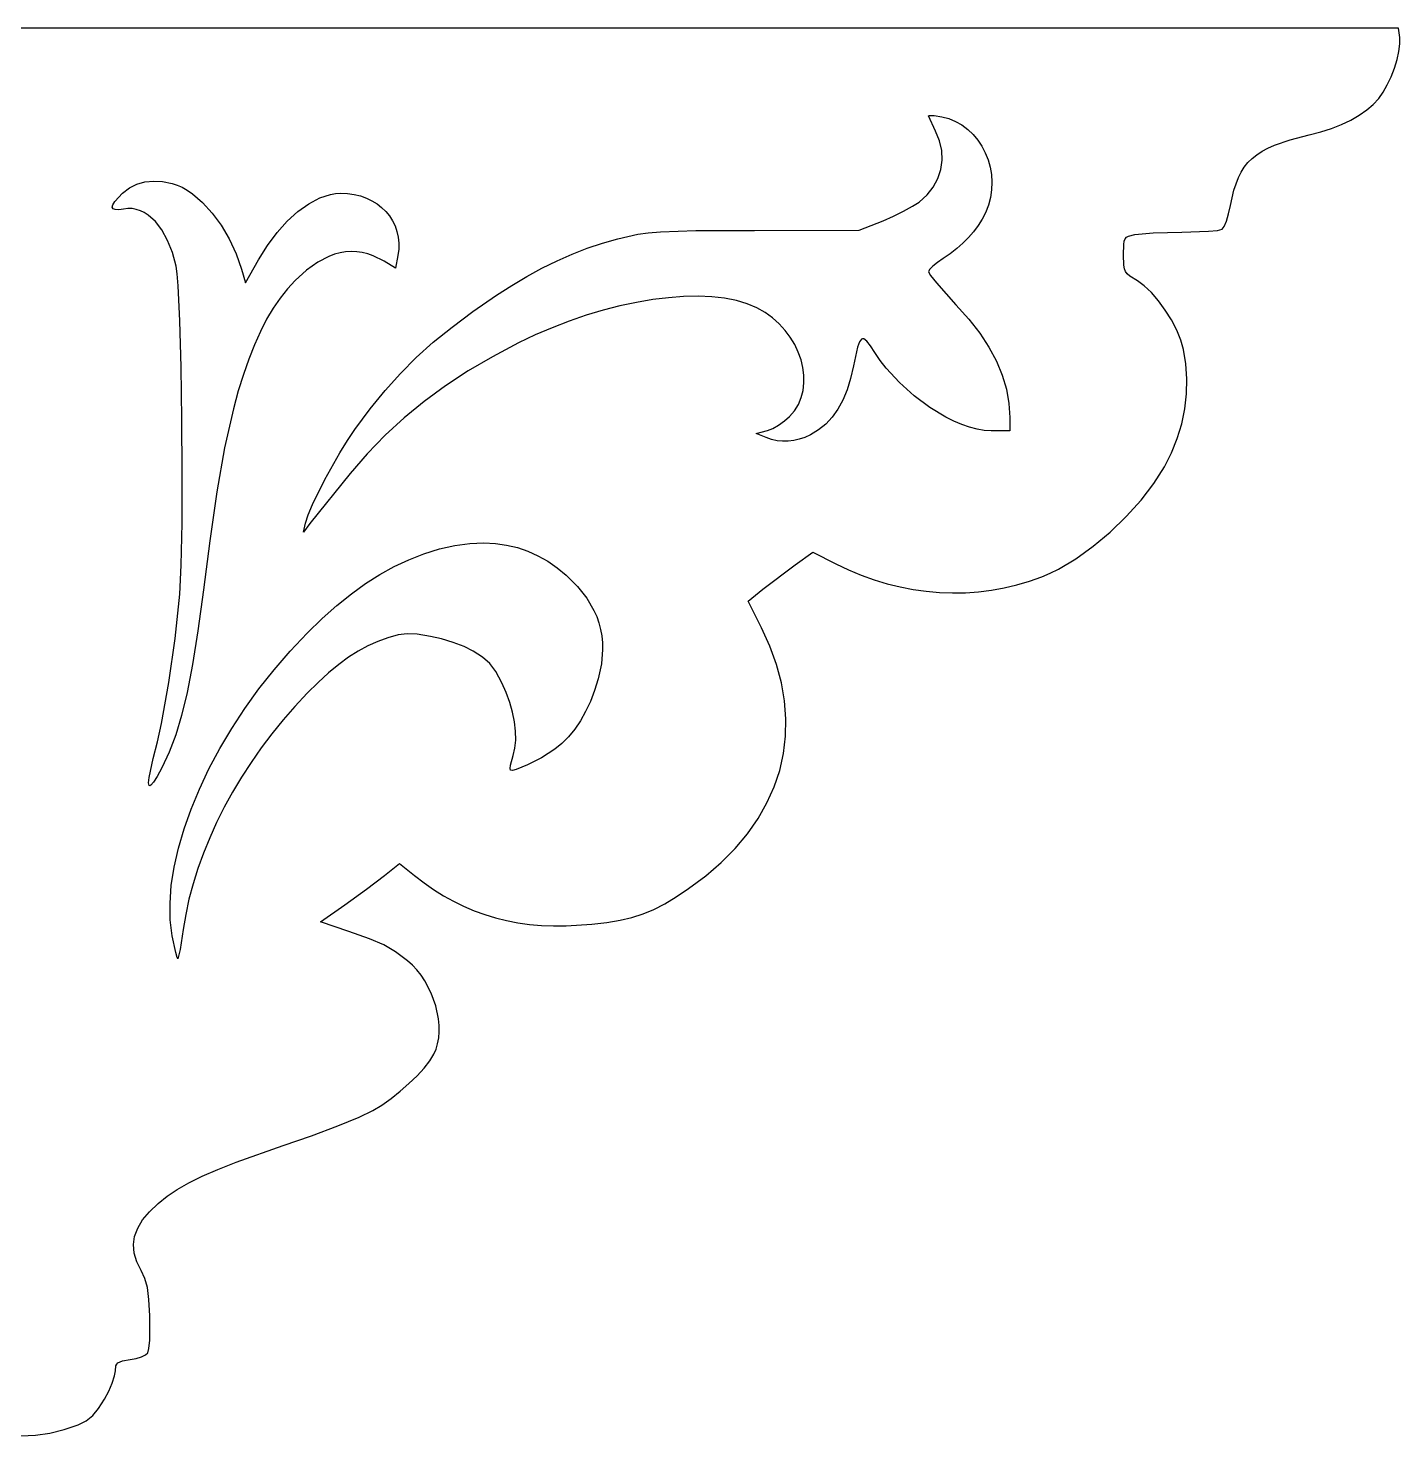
# Model space of a CAD drawing. Extents: x -290 to 500, y -53 to 350.
# Drawn here: x 107.1 to 500.4, y -53.4 to 350.4 of the extents above; entities that cross this region are included whole.
import ezdxf

# ---------------------------------------------------------------- set-up
doc = ezdxf.new("R2010")
doc.units = 0

msp = doc.modelspace()

# ---------------------------------------------------------------- linework, layer by layer
at = {"layer": 'Layer 1'}
for p, q in [((500.067072, 350.38449), (-290.075761, 350.38449)), ((500.384572, 347.68574), (500.067072, 350.38449)), ((500.40938, 345.865227), (500.384572, 347.68574)), ((499.599084, 341.352866), (500.134667, 343.716946)), ((500.134667, 343.716946), (500.40938, 345.865227)), ((498.841282, 338.884956), (499.599084, 341.352866)), ((496.813626, 334.085529), (497.899912, 336.425187)), ((497.899912, 336.425187), (498.841282, 338.884956)), ((494.360906, 330.21442), (495.621073, 331.97795)), ((495.621073, 331.97795), (496.813626, 334.085529)), ((490.899316, 326.909716), (492.772126, 328.512183)), ((492.772126, 328.512183), (494.360906, 330.21442)), ((365.208961, 325.266712), (365.508822, 325.372545)), ((367.246239, 320.865808), (365.208961, 325.266712)), ((365.508822, 325.372545), (366.895934, 325.293489)), ((365.508822, 325.372545), (365.508822, 325.372545)), ((366.895934, 325.293489), (369.027795, 324.96685)), ((369.027795, 324.96685), (371.094489, 324.434811)), ((371.094489, 324.434811), (373.037024, 323.641764)), ((373.037024, 323.641764), (374.845369, 322.609721)), ((483.708845, 322.76917), (486.354462, 324.031386)), ((486.354462, 324.031386), (488.755691, 325.413843)), ((488.755691, 325.413843), (490.899316, 326.909716)), ((368.393442, 318.084728), (367.246239, 320.865808)), ((374.845369, 322.609721), (376.50949, 321.36069)), ((376.50949, 321.36069), (378.019357, 319.916683)), ((378.019357, 319.916683), (379.364935, 318.299708)), ((468.988064, 318.360533), (474.437795, 319.772197)), ((474.437795, 319.772197), (477.737297, 320.632752)), ((477.737297, 320.632752), (480.832052, 321.634017)), ((480.832052, 321.634017), (483.708845, 322.76917)), ((369.027523, 315.288453), (368.393442, 318.084728)), ((369.158003, 312.518549), (369.027523, 315.288453)), ((379.364935, 318.299708), (380.536195, 316.531777)), ((380.536195, 316.531777), (381.523102, 314.634899)), ((459.376392, 314.090384), (460.89615, 315.079158)), ((460.89615, 315.079158), (462.603193, 315.988045)), ((462.603193, 315.988045), (464.511524, 316.829559)), ((464.511524, 316.829559), (468.988064, 318.360533)), ((368.7944, 309.816579), (369.158003, 312.518549)), ((381.523102, 314.634899), (382.315626, 312.631085)), ((382.315626, 312.631085), (382.903734, 310.542343)), ((455.8008, 310.519595), (456.842721, 311.823118)), ((456.842721, 311.823118), (458.029917, 313.009209)), ((458.029917, 313.009209), (459.376392, 314.090384)), ((366.62303, 304.782704), (367.946236, 307.224109)), ((367.946236, 307.224109), (368.7944, 309.816579)), ((382.903734, 310.542343), (383.277395, 308.390686)), ((383.277395, 308.390686), (383.426574, 306.198122)), ((452.805819, 303.880895), (454.096776, 307.510197)), ((454.096776, 307.510197), (454.890153, 309.086127)), ((454.890153, 309.086127), (455.8008, 310.519595)), ((131.8863, 300.630194), (134.139511, 303.041711)), ((134.139511, 303.041711), (136.093694, 304.572824)), ((136.093694, 304.572824), (138.218399, 305.661858)), ((138.218399, 305.661858), (140.539388, 306.313944)), ((140.539388, 306.313944), (143.082428, 306.534211)), ((143.082428, 306.534211), (145.608051, 306.36043)), ((143.082428, 306.534211), (143.082428, 306.534211)), ((145.608051, 306.36043), (148.356455, 305.837475)), ((148.356455, 305.837475), (149.793461, 305.390441)), ((149.793461, 305.390441), (151.246914, 304.746089)), ((151.246914, 304.746089), (152.707746, 303.915614)), ((152.707746, 303.915614), (154.16689, 302.910209)), ((154.16689, 302.910209), (157.043843, 300.419384)), ((193.736597, 302.706531), (195.233396, 302.970187)), ((195.233396, 302.970187), (196.69583, 303.05935)), ((196.69583, 303.05935), (198.676497, 302.96579)), ((198.676497, 302.96579), (200.570503, 302.691446)), ((364.834302, 302.53393), (366.62303, 304.782704)), ((383.341242, 303.986661), (383.011365, 301.778315)), ((383.426574, 306.198122), (383.341242, 303.986661)), ((451.815906, 299.531572), (452.805819, 303.880895)), ((131.180702, 299.06011), (131.340041, 299.739107)), ((131.408302, 298.594939), (131.180702, 299.06011)), ((131.340041, 299.739107), (131.8863, 300.630194)), ((157.043843, 300.419384), (159.805231, 297.363164)), ((184.429866, 297.782106), (187.547085, 300.021925)), ((187.547085, 300.021925), (190.668172, 301.678728)), ((190.668172, 301.678728), (193.736597, 302.706531)), ((200.570503, 302.691446), (202.369122, 302.245823)), ((202.369122, 302.245823), (204.063626, 301.638427)), ((204.063626, 301.638427), (205.645287, 300.878762)), ((205.645287, 300.878762), (207.10538, 299.976333)), ((207.10538, 299.976333), (208.435176, 298.940646)), ((208.435176, 298.940646), (209.625948, 297.781205)), ((358.12482, 297.852359), (360.704209, 299.279762)), ((360.704209, 299.279762), (362.589572, 300.51935)), ((362.589572, 300.51935), (364.834302, 302.53393)), ((382.426912, 299.595092), (381.57785, 297.459003)), ((383.011365, 301.778315), (382.426912, 299.595092)), ((451.283573, 297.12745), (451.815906, 299.531572)), ((132.022858, 298.345324), (131.408302, 298.594939)), ((133.02439, 298.312999), (132.022858, 298.345324)), ((134.412914, 298.499697), (133.02439, 298.312999)), ((135.652806, 298.643009), (134.412914, 298.499697)), ((136.8739, 298.608017), (135.652806, 298.643009)), ((138.071697, 298.399586), (136.8739, 298.608017)), ((139.2417, 298.022586), (138.071697, 298.399586)), ((140.37941, 297.481883), (139.2417, 298.022586)), ((141.480331, 296.782347), (140.37941, 297.481883)), ((143.553808, 294.926241), (141.480331, 296.782347)), ((145.42615, 292.493211), (143.553808, 294.926241)), ((159.805231, 297.363164), (162.378512, 293.831099)), ((178.433154, 291.737353), (181.373046, 295.005254)), ((181.373046, 295.005254), (184.429866, 297.782106)), ((209.625948, 297.781205), (210.668969, 296.507516)), ((210.668969, 296.507516), (211.555512, 295.129083)), ((211.555512, 295.129083), (212.276849, 293.655412)), ((345.356406, 292.396642), (352.244378, 295.139489)), ((352.244378, 295.139489), (355.191508, 296.413486)), ((355.191508, 296.413486), (358.12482, 297.852359)), ((380.605784, 295.589394), (379.464261, 293.769798)), ((381.57785, 297.459003), (380.605784, 295.589394)), ((450.015391, 293.485527), (450.657549, 295.037305)), ((450.657549, 295.037305), (451.283573, 297.12745)), ((147.061372, 289.522197), (145.42615, 292.493211)), ((162.378512, 293.831099), (164.691145, 289.912737)), ((175.666721, 288.024386), (178.433154, 291.737353)), ((212.276849, 293.655412), (212.824253, 292.096007)), ((212.824253, 292.096007), (213.188998, 290.460374)), ((276.150205, 289.962475), (281.936697, 291.285378)), ((281.936697, 291.285378), (284.893099, 291.709737)), ((284.893099, 291.709737), (288.392548, 292.006647)), ((288.392548, 292.006647), (298.523424, 292.309961)), ((298.523424, 292.309961), (315.334989, 292.379003)), ((315.334989, 292.379003), (345.356406, 292.396642)), ((378.160171, 292.007793), (376.700401, 290.310956)), ((379.464261, 293.769798), (378.160171, 292.007793)), ((422.015274, 290.42753), (422.578618, 290.757232)), ((422.578618, 290.757232), (424.369794, 291.223656)), ((424.369794, 291.223656), (429.64275, 291.677969)), ((429.64275, 291.677969), (437.854739, 291.876294)), ((437.854739, 291.876294), (445.508158, 292.123192)), ((445.508158, 292.123192), (448.127527, 292.382327)), ((448.127527, 292.382327), (449.434656, 292.696503)), ((449.434656, 292.696503), (450.015391, 293.485527)), ((148.423491, 286.052143), (147.061372, 289.522197)), ((164.691145, 289.912737), (166.670589, 285.697628)), ((173.130275, 283.912336), (175.666721, 288.024386)), ((213.335597, 286.998443), (213.099997, 285.191156)), ((213.188998, 290.460374), (213.362354, 288.758018)), ((213.362354, 288.758018), (213.335597, 286.998443)), ((263.06207, 285.556101), (267.408112, 287.241202)), ((267.408112, 287.241202), (271.769247, 288.709174)), ((271.769247, 288.709174), (276.150205, 289.962475)), ((373.341376, 287.1431), (371.455898, 285.687235)), ((375.09184, 288.686866), (373.341376, 287.1431)), ((376.700401, 290.310956), (375.09184, 288.686866)), ((421.194794, 285.367544), (421.256358, 288.318492)), ((421.256358, 288.318492), (421.387299, 289.269324)), ((421.387299, 289.269324), (421.629219, 289.951949)), ((421.629219, 289.951949), (422.015274, 290.42753)), ((149.476525, 282.121989), (148.423491, 286.052143)), ((166.670589, 285.697628), (168.244303, 281.275322)), ((169.434928, 277.306572), (173.130275, 283.912336)), ((190.115907, 283.259621), (186.870373, 280.940411)), ((193.332207, 284.926997), (190.115907, 283.259621)), ((194.931102, 285.516664), (193.332207, 284.926997)), ((196.524738, 285.943874), (194.931102, 285.516664)), ((198.113799, 286.208792), (196.524738, 285.943874)), ((199.698969, 286.311587), (198.113799, 286.208792)), ((201.280929, 286.252425), (199.698969, 286.311587)), ((202.860365, 286.031472), (201.280929, 286.252425)), ((204.437959, 285.648897), (202.860365, 286.031472)), ((206.014395, 285.104865), (204.437959, 285.648897)), ((209.166525, 283.5331), (206.014395, 285.104865)), ((212.4209, 281.584003), (209.166525, 283.5331)), ((213.099997, 285.191156), (212.4209, 281.584003)), ((254.396354, 281.524676), (258.726394, 283.651411)), ((258.726394, 283.651411), (263.06207, 285.556101)), ((367.79832, 283.200851), (366.452281, 282.110792)), ((369.442294, 284.32685), (367.79832, 283.200851)), ((371.455898, 285.687235), (369.442294, 284.32685)), ((421.285167, 282.398472), (421.194794, 285.367544)), ((149.777854, 279.960956), (149.476525, 282.121989)), ((150.057048, 276.508347), (149.777854, 279.960956)), ((168.244303, 281.275322), (169.434928, 277.306572)), ((186.870373, 280.940411), (183.590136, 277.968031)), ((245.734273, 276.595236), (250.067224, 279.173437)), ((250.067224, 279.173437), (254.396354, 281.524676)), ((365.542914, 281.180673), (365.208961, 280.534489)), ((365.208961, 280.534489), (365.830815, 279.440448)), ((366.452281, 282.110792), (365.542914, 281.180673)), ((365.830815, 279.440448), (367.524288, 277.291317)), ((421.454621, 281.380568), (421.285167, 282.398472)), ((421.760886, 280.571756), (421.454621, 281.380568)), ((422.244437, 279.895538), (421.760886, 280.571756)), ((422.945747, 279.275417), (422.244437, 279.895538)), ((425.163544, 277.897475), (422.945747, 279.275417)), ((150.541252, 266.410149), (150.057048, 276.508347)), ((181.411044, 275.605976), (179.331212, 272.97371)), ((183.590136, 277.968031), (181.411044, 275.605976)), ((241.392775, 273.787614), (245.734273, 276.595236)), ((367.524288, 277.291317), (373.093544, 271.071225)), ((427.125606, 276.501483), (425.163544, 277.897475)), ((429.162278, 274.56092), (427.125606, 276.501483)), ((179.331212, 272.97371), (177.348037, 270.063305)), ((234.61576, 269.10163), (241.392775, 273.787614)), ((276.76943, 270.719801), (271.945184, 269.482264)), ((281.515701, 271.734053), (276.76943, 270.719801)), ((286.15567, 272.520857), (281.515701, 271.734053)), ((290.661011, 273.076049), (286.15567, 272.520857)), ((295.003397, 273.395465), (290.661011, 273.076049)), ((299.154502, 273.474944), (295.003397, 273.395465)), ((303.085999, 273.310321), (299.154502, 273.474944)), ((306.769562, 272.897432), (303.085999, 273.310321)), ((310.176863, 272.232116), (306.769562, 272.897432)), ((313.279578, 271.310208), (310.176863, 272.232116)), ((316.049378, 270.127544), (313.279578, 271.310208)), ((373.093544, 271.071225), (376.768049, 266.946343)), ((431.192354, 272.196455), (429.162278, 274.56092)), ((433.134625, 269.528753), (431.192354, 272.196455)), ((175.458914, 266.866838), (173.661241, 263.376382)), ((177.348037, 270.063305), (175.458914, 266.866838)), ((228.61113, 264.650395), (234.61576, 269.10163)), ((267.07129, 268.025605), (262.176074, 266.353988)), ((271.945184, 269.482264), (267.07129, 268.025605)), ((318.366062, 268.795906), (316.049378, 270.127544)), ((320.487961, 267.262151), (318.366062, 268.795906)), ((322.407332, 265.552029), (320.487961, 267.262151)), ((376.768049, 266.946343), (379.929906, 262.876881)), ((434.907885, 266.678483), (433.134625, 269.528753)), ((436.430925, 263.766312), (434.907885, 266.678483)), ((150.913579, 253.190888), (150.541252, 266.410149)), ((173.661241, 263.376382), (171.952414, 259.584013)), ((223.235597, 260.298044), (228.61113, 264.650395)), ((257.287863, 264.471575), (252.434983, 262.38253)), ((262.176074, 266.353988), (257.287863, 264.471575)), ((324.116435, 263.691286), (322.407332, 265.552029)), ((325.607526, 261.70567), (324.116435, 263.691286)), ((379.929906, 262.876881), (382.587222, 258.845939)), ((437.622538, 260.912906), (436.430925, 263.766312)), ((171.952414, 259.584013), (170.32983, 255.481803)), ((218.34587, 255.908712), (223.235597, 260.298044)), ((247.645761, 260.091017), (240.204474, 256.15216)), ((252.434983, 262.38253), (247.645761, 260.091017)), ((326.872866, 259.620929), (325.607526, 261.70567)), ((327.904713, 257.46281), (326.872866, 259.620929)), ((344.876595, 258.92352), (343.715961, 253.511712)), ((345.424733, 260.435869), (344.876595, 258.92352)), ((346.01991, 261.194503), (345.424733, 260.435869)), ((346.351192, 261.301017), (346.01991, 261.194503)), ((346.713497, 261.230913), (346.351192, 261.301017)), ((347.556862, 260.57659), (346.713497, 261.230913)), ((348.601375, 259.263026), (347.556862, 260.57659)), ((349.898406, 257.321712), (348.601375, 259.263026)), ((382.587222, 258.845939), (384.748098, 254.836612)), ((438.401516, 258.238934), (437.622538, 260.912906)), ((170.32983, 255.481803), (168.790885, 251.061829)), ((213.79866, 251.346534), (218.34587, 255.908712)), ((240.204474, 256.15216), (233.257157, 252.071803)), ((328.695325, 255.257061), (327.904713, 257.46281)), ((329.236961, 253.029429), (328.695325, 255.257061)), ((351.432749, 255.087882), (349.898406, 257.321712)), ((353.129468, 252.904185), (351.432749, 255.087882)), ((384.748098, 254.836612), (386.42064, 250.831998)), ((439.085155, 254.055417), (438.401516, 258.238934)), ((151.15847, 238.214056), (150.913579, 253.190888)), ((168.790885, 251.061829), (167.332975, 246.316164)), ((209.450677, 246.475647), (213.79866, 251.346534)), ((233.257157, 252.071803), (226.757765, 247.814214)), ((329.521879, 250.805662), (329.236961, 253.029429)), ((329.542338, 248.611508), (329.521879, 250.805662)), ((343.715961, 253.511712), (342.916486, 249.897659)), ((356.933244, 248.73906), (353.129468, 252.904185)), ((386.42064, 250.831998), (387.61295, 246.815194)), ((439.36724, 249.793519), (439.085155, 254.055417)), ((167.332975, 246.316164), (165.953498, 241.236883)), ((205.158631, 241.160184), (209.450677, 246.475647)), ((226.757765, 247.814214), (220.660254, 243.343662)), ((328.758912, 244.415027), (329.290596, 246.472714)), ((329.290596, 246.472714), (329.542338, 248.611508)), ((341.915267, 246.62576), (340.707529, 243.688138)), ((342.916486, 249.897659), (341.915267, 246.62576)), ((361.156164, 244.930084), (356.933244, 248.73906)), ((387.61295, 246.815194), (388.333134, 242.769298)), ((439.253401, 245.488464), (439.36724, 249.793519)), ((220.660254, 243.343662), (214.918578, 238.624416)), ((326.824753, 240.645966), (327.939545, 242.464195)), ((327.939545, 242.464195), (328.758912, 244.415027)), ((340.707529, 243.688138), (339.288501, 241.076917)), ((365.644659, 241.581004), (361.156164, 244.930084)), ((388.333134, 242.769298), (388.589294, 238.677406)), ((438.749264, 241.175476), (439.253401, 245.488464)), ((165.953498, 241.236883), (163.419426, 230.045771)), ((200.779233, 235.264281), (205.158631, 241.160184)), ((214.918578, 238.624416), (209.486694, 233.620744)), ((323.954514, 237.719028), (325.406794, 238.986087)), ((325.406794, 238.986087), (326.824753, 240.645966)), ((337.653409, 238.78422), (335.797479, 236.802173)), ((339.288501, 241.076917), (337.653409, 238.78422)), ((370.245159, 238.795567), (365.644659, 241.581004)), ((372.53942, 237.646636), (370.245159, 238.795567)), ((388.589294, 238.677406), (388.615767, 234.858587)), ((437.860457, 236.889777), (438.749264, 241.175476)), ((151.260366, 222.843147), (151.15847, 238.214056)), ((198.650315, 232.13062), (200.779233, 235.264281)), ((315.837711, 234.108934), (319.083267, 235.008517)), ((319.083267, 235.008517), (320.585156, 235.599834)), ((320.585156, 235.599834), (322.278103, 236.546808)), ((322.278103, 236.546808), (323.954514, 237.719028)), ((333.715939, 235.122897), (331.404016, 233.738517)), ((335.797479, 236.802173), (333.715939, 235.122897)), ((374.804094, 236.67752), (372.53942, 237.646636)), ((377.019984, 235.90119), (374.804094, 236.67752)), ((379.167894, 235.330611), (377.019984, 235.90119)), ((381.228627, 234.978754), (379.167894, 235.330611)), ((383.182989, 234.858587), (381.228627, 234.978754)), ((388.615767, 234.858587), (383.182989, 234.858587)), ((436.592608, 232.666592), (437.860457, 236.889777)), ((196.440026, 228.581921), (198.650315, 232.13062)), ((209.486694, 233.620744), (204.318557, 228.296915)), ((318.704016, 232.953587), (315.837711, 234.108934)), ((320.270374, 232.41687), (318.704016, 232.953587)), ((321.843087, 232.061926), (320.270374, 232.41687)), ((323.421999, 231.88856), (321.843087, 232.061926)), ((325.006952, 231.896575), (323.421999, 231.88856)), ((326.597788, 232.085774), (325.006952, 231.896575)), ((328.194349, 232.455961), (326.597788, 232.085774)), ((329.796478, 233.006941), (328.194349, 232.455961)), ((331.404016, 233.738517), (329.796478, 233.006941)), ((434.951344, 228.541144), (436.592608, 232.666592)), ((163.419426, 230.045771), (161.16784, 217.425089)), ((192.144773, 220.941293), (196.440026, 228.581921)), ((204.318557, 228.296915), (199.368122, 222.617198)), ((432.942294, 224.548656), (434.951344, 228.541144)), ((151.203708, 208.441652), (151.260366, 222.843147)), ((199.368122, 222.617198), (187.823469, 208.347337)), ((429.910203, 219.768744), (432.942294, 224.548656)), ((188.632359, 213.746152), (192.144773, 220.941293)), ((426.204633, 214.97502), (429.910203, 219.768744)), ((161.16784, 217.425089), (159.177914, 203.311434)), ((421.967567, 210.294681), (426.204633, 214.97502)), ((186.641664, 208.400253), (187.400616, 210.754313)), ((187.400616, 210.754313), (188.632359, 213.746152)), ((417.340986, 205.854923), (421.967567, 210.294681)), ((150.972938, 196.373065), (151.203708, 208.441652)), ((186.006664, 205.851434), (186.641664, 208.400253)), ((187.823469, 208.347337), (186.006664, 205.851434)), ((159.177914, 203.311434), (157.359585, 189.246194)), ((225.07303, 200.993343), (229.448633, 201.987384)), ((229.448633, 201.987384), (233.680022, 202.571887)), ((233.680022, 202.571887), (237.767983, 202.74699)), ((237.767983, 202.74699), (241.065412, 202.580114)), ((237.767983, 202.74699), (237.767983, 202.74699)), ((241.065412, 202.580114), (244.263697, 202.128712)), ((244.263697, 202.128712), (247.363107, 201.392732)), ((412.466875, 201.782939), (417.340986, 205.854923)), ((212.048513, 195.97138), (216.244879, 197.923185)), ((216.244879, 197.923185), (220.552428, 199.589628)), ((220.552428, 199.589628), (225.07303, 200.993343)), ((247.363107, 201.392732), (250.36391, 200.372127)), ((250.36391, 200.372127), (253.266378, 199.066848)), ((253.266378, 199.066848), (256.070778, 197.476846)), ((326.994294, 196.458726), (332.039016, 200.065878)), ((332.039016, 200.065878), (338.697711, 196.71449)), ((402.543991, 195.251083), (407.487216, 198.205928)), ((407.487216, 198.205928), (412.466875, 201.782939)), ((150.552497, 188.000878), (150.972938, 196.373065)), ((207.925427, 193.708317), (212.048513, 195.97138)), ((256.070778, 197.476846), (258.777381, 195.602071)), ((258.777381, 195.602071), (261.386455, 193.442476)), ((317.733906, 189.447267), (326.994294, 196.458726)), ((338.697711, 196.71449), (342.313304, 195.003311)), ((342.313304, 195.003311), (345.967053, 193.487982)), ((397.779184, 193.045601), (400.130411, 194.046722)), ((400.130411, 194.046722), (402.543991, 195.251083)), ((199.74749, 188.14484), (203.837721, 191.108102)), ((203.837721, 191.108102), (207.925427, 193.708317)), ((261.386455, 193.442476), (264.644324, 190.192993)), ((264.644324, 190.192993), (267.285509, 186.848033)), ((345.967053, 193.487982), (349.652981, 192.168874)), ((349.652981, 192.168874), (353.365113, 191.046359)), ((353.365113, 191.046359), (357.097471, 190.120808)), ((357.097471, 190.120808), (360.84408, 189.392592)), ((383.288328, 189.188142), (386.967357, 189.851675)), ((386.967357, 189.851675), (390.612827, 190.715514)), ((390.612827, 190.715514), (394.218761, 191.780033)), ((394.218761, 191.780033), (397.779184, 193.045601)), ((149.211768, 175.318208), (150.552497, 188.000878)), ((157.359585, 189.246194), (155.708495, 177.537836)), ((195.616834, 184.792637), (199.74749, 188.14484)), ((267.285509, 186.848033), (269.315786, 183.388647)), ((313.509378, 186.042962), (317.733906, 189.447267)), ((317.34585, 178.414142), (313.509378, 186.042962)), ((360.84408, 189.392592), (364.598963, 188.862083)), ((364.598963, 188.862083), (368.356145, 188.529652)), ((368.356145, 188.529652), (372.109648, 188.395672)), ((372.109648, 188.395672), (375.853497, 188.460512)), ((375.853497, 188.460512), (379.581716, 188.724545)), ((379.581716, 188.724545), (383.288328, 189.188142)), ((191.40785, 181.025596), (195.616834, 184.792637)), ((269.315786, 183.388647), (270.10364, 181.610123)), ((187.082636, 176.817823), (191.40785, 181.025596)), ((270.10364, 181.610123), (270.740933, 179.795887)), ((270.740933, 179.795887), (271.228388, 177.94357)), ((271.228388, 177.94357), (271.566727, 176.050804)), ((319.765521, 173.101135), (317.34585, 178.414142)), ((147.410975, 162.702877), (149.211768, 175.318208)), ((155.708495, 177.537836), (154.154469, 167.854961)), ((182.211426, 171.669634), (187.082636, 176.817823)), ((207.294614, 174.486073), (204.485283, 173.233288)), ((210.171942, 175.512545), (207.294614, 174.486073)), ((213.182813, 176.339883), (210.171942, 175.512545)), ((215.786346, 176.669736), (213.182813, 176.339883)), ((218.658458, 176.526827), (215.786346, 176.669736)), ((222.475067, 175.935878), (218.658458, 176.526827)), ((225.595987, 175.218018), (222.475067, 175.935878)), ((228.927098, 174.186389), (225.595987, 175.218018)), ((232.072696, 172.977786), (228.927098, 174.186389)), ((271.566727, 176.050804), (271.756672, 174.115219)), ((271.756672, 174.115219), (271.798945, 172.134449)), ((177.598548, 166.33076), (182.211426, 171.669634)), ((198.929568, 169.951513), (196.112663, 167.873888)), ((201.708688, 171.729874), (198.929568, 169.951513)), ((204.485283, 173.233288), (201.708688, 171.729874)), ((234.63708, 171.729003), (232.072696, 172.977786)), ((237.360414, 169.991923), (234.63708, 171.729003)), ((239.413288, 168.149975), (237.360414, 169.991923)), ((271.798945, 172.134449), (271.443364, 168.027873)), ((321.674504, 167.822843), (319.765521, 173.101135)), ((154.154469, 167.854961), (152.627338, 159.866173)), ((173.258716, 160.834197), (177.598548, 166.33076)), ((196.112663, 167.873888), (193.222713, 165.472684)), ((241.144012, 165.817715), (239.413288, 168.149975)), ((242.9009, 162.609698), (241.144012, 165.817715)), ((271.443364, 168.027873), (270.505761, 163.712128)), ((323.075806, 162.590028), (321.674504, 167.822843)), ((145.280352, 150.964793), (147.410975, 162.702877)), ((190.224457, 162.723582), (187.082636, 159.602267)), ((193.222713, 165.472684), (190.224457, 162.723582)), ((244.167691, 159.812831), (242.9009, 162.609698)), ((270.505761, 163.712128), (269.473005, 160.383869)), ((323.972431, 157.413453), (323.075806, 162.590028)), ((152.627338, 159.866173), (151.056927, 153.240074)), ((169.206645, 155.212945), (173.258716, 160.834197)), ((187.082636, 159.602267), (183.560678, 155.846812)), ((245.201986, 156.978597), (244.167691, 159.812831)), ((269.473005, 160.383869), (268.279945, 157.265903)), ((165.457047, 149.5), (169.206645, 155.212945)), ((183.560678, 155.846812), (180.184122, 151.974297)), ((245.996704, 154.15261), (245.201986, 156.978597)), ((246.544764, 151.380484), (245.996704, 154.15261)), ((266.932995, 154.368844), (265.43857, 151.703301)), ((268.279945, 157.265903), (266.932995, 154.368844)), ((324.367386, 152.30388), (323.972431, 157.413453)), ((144.132054, 145.677815), (145.280352, 150.964793)), ((151.056927, 153.240074), (149.373066, 147.645266)), ((162.024637, 143.728362), (165.457047, 149.5)), ((180.184122, 151.974297), (176.958956, 147.996169)), ((246.839086, 148.707835), (246.544764, 151.380484)), ((265.43857, 151.703301), (263.803088, 149.279886)), ((324.263678, 147.272072), (324.367386, 152.30388)), ((142.950136, 140.913865), (144.132054, 145.677815)), ((149.373066, 147.645266), (147.505582, 142.750352)), ((176.958956, 147.996169), (173.891163, 143.923873)), ((246.638193, 143.843425), (246.872589, 146.180277)), ((246.872589, 146.180277), (246.839086, 148.707835)), ((262.032962, 147.109209), (260.134608, 145.201883)), ((263.803088, 149.279886), (262.032962, 147.109209)), ((323.664311, 142.328791), (324.263678, 147.272072)), ((147.505582, 142.750352), (145.384303, 138.223934)), ((158.924129, 137.931026), (162.024637, 143.728362)), ((173.891163, 143.923873), (170.986729, 139.768858)), ((245.394231, 138.984544), (246.128817, 141.742892)), ((246.128817, 141.742892), (246.638193, 143.843425)), ((258.114442, 143.568517), (254.296937, 141.135226)), ((260.134608, 145.201883), (258.114442, 143.568517)), ((322.572292, 137.4848), (323.664311, 142.328791)), ((141.723964, 135.467734), (142.950136, 140.913865)), ((145.384303, 138.223934), (144.044594, 135.73602)), ((156.170237, 132.140992), (158.924129, 137.931026)), ((170.986729, 139.768858), (168.25164, 135.542567)), ((245.273782, 138.041142), (245.394231, 138.984544)), ((245.352705, 137.571295), (245.273782, 138.041142)), ((245.935204, 137.472093), (245.352705, 137.571295)), ((247.028855, 137.719659), (245.935204, 137.472093)), ((250.306004, 139.046622), (247.028855, 137.719659)), ((254.296937, 141.135226), (250.306004, 139.046622)), ((320.990627, 132.750861), (322.572292, 137.4848)), ((141.584476, 133.92114), (141.723964, 135.467734)), ((141.752762, 133.167896), (141.584476, 133.92114)), ((142.988789, 134.06856), (142.222856, 133.214777)), ((144.044594, 135.73602), (142.988789, 134.06856)), ((168.25164, 135.542567), (165.69188, 131.256449)), ((141.950456, 133.090897), (141.752762, 133.167896)), ((142.222856, 133.214777), (141.950456, 133.090897)), ((153.777673, 126.391257), (156.170237, 132.140992)), ((165.69188, 131.256449), (163.313435, 126.921949)), ((318.922321, 128.137736), (320.990627, 132.750861)), ((151.761153, 120.714819), (153.777673, 126.391257)), ((163.313435, 126.921949), (161.122291, 122.550513)), ((316.370382, 123.656189), (318.922321, 128.137736)), ((161.122291, 122.550513), (159.124432, 118.153588)), ((313.337814, 119.316981), (316.370382, 123.656189)), ((150.13539, 115.144676), (151.761153, 120.714819)), ((159.124432, 118.153588), (157.325844, 113.742619)), ((309.827623, 115.130875), (313.337814, 119.316981)), ((148.915098, 109.713826), (150.13539, 115.144676)), ((157.325844, 113.742619), (155.732513, 109.329055)), ((305.842816, 111.108634), (309.827623, 115.130875)), ((148.11499, 104.455266), (148.915098, 109.713826)), ((155.732513, 109.329055), (154.350423, 104.924339)), ((209.219442, 107.355878), (213.549789, 110.82192)), ((213.549789, 110.82192), (217.871317, 107.320601)), ((301.386399, 107.26102), (305.842816, 111.108634)), ((204.104422, 103.452792), (209.219442, 107.355878)), ((217.871317, 107.320601), (220.587195, 105.226925)), ((220.587195, 105.226925), (223.350164, 103.300045)), ((296.461378, 103.598795), (301.386399, 107.26102)), ((147.749781, 99.401995), (148.11499, 104.455266)), ((154.350423, 104.924339), (153.18556, 100.53992)), ((197.877636, 98.942128), (204.104422, 103.452792)), ((223.350164, 103.300045), (226.163376, 101.539091)), ((226.163376, 101.539091), (229.029983, 99.943194)), ((289.599604, 99.243787), (292.883405, 101.215455)), ((292.883405, 101.215455), (296.461378, 103.598795)), ((147.834184, 94.58701), (147.749781, 99.401995)), ((153.18556, 100.53992), (152.243909, 96.187242)), ((190.857358, 94.00324), (197.877636, 98.942128)), ((229.029983, 99.943194), (231.95314, 98.511487)), ((231.95314, 98.511487), (234.935999, 97.243098)), ((234.935999, 97.243098), (237.981713, 96.13716)), ((283.390765, 96.342021), (286.479037, 97.63543)), ((286.479037, 97.63543), (289.599604, 99.243787)), ((148.382914, 90.043309), (147.834184, 94.58701)), ((152.243909, 96.187242), (151.531455, 91.877753)), ((198.980067, 91.278031), (190.857358, 94.00324)), ((237.981713, 96.13716), (241.093435, 95.192803)), ((241.093435, 95.192803), (244.274319, 94.409159)), ((244.274319, 94.409159), (247.527516, 93.785358)), ((247.527516, 93.785358), (250.856181, 93.320532)), ((250.856181, 93.320532), (254.263467, 93.013811)), ((254.263467, 93.013811), (257.752525, 92.864326)), ((257.752525, 92.864326), (261.32651, 92.871209)), ((261.32651, 92.871209), (268.741872, 93.350601)), ((268.741872, 93.350601), (273.010342, 93.867849)), ((273.010342, 93.867849), (276.787355, 94.506593)), ((276.787355, 94.506593), (280.20385, 95.315196)), ((280.20385, 95.315196), (283.390765, 96.342021)), ((149.379892, 85.234959), (148.382914, 90.043309)), ((151.531455, 91.877753), (150.627287, 86.094674)), ((204.915733, 89.18946), (198.980067, 91.278031)), ((209.064594, 87.409095), (204.915733, 89.18946)), ((149.773088, 83.862292), (149.379892, 85.234959)), ((150.627287, 86.094674), (150.02333, 83.464003)), ((212.389091, 85.457556), (209.064594, 87.409095)), ((215.851664, 82.855462), (212.389091, 85.457556)), ((150.02333, 83.464003), (149.773088, 83.862292)), ((217.24862, 81.619065), (215.851664, 82.855462)), ((218.546538, 80.237723), (217.24862, 81.619065)), ((219.740191, 78.729959), (218.546538, 80.237723)), ((220.824355, 77.114297), (219.740191, 78.729959)), ((222.643315, 73.633376), (220.824355, 77.114297)), ((223.96162, 69.943156), (222.643315, 73.633376)), ((224.73747, 66.19183), (223.96162, 69.943156)), ((224.908911, 64.339563), (224.73747, 66.19183)), ((224.494603, 59.098636), (224.792703, 60.774442)), ((224.792703, 60.774442), (224.929064, 62.527592)), ((224.929064, 62.527592), (224.908911, 64.339563)), ((223.392289, 56.053156), (224.02954, 57.518699)), ((224.02954, 57.518699), (224.494603, 59.098636)), ((220.583105, 52.070791), (222.217526, 54.158344)), ((222.217526, 54.158344), (223.392289, 56.053156)), ((216.277317, 47.632869), (218.574533, 49.869349)), ((218.574533, 49.869349), (220.583105, 52.070791)), ((211.158979, 43.370202), (213.776963, 45.440203)), ((213.776963, 45.440203), (216.277317, 47.632869)), ((205.91215, 39.913601), (208.508873, 41.501717)), ((208.508873, 41.501717), (211.158979, 43.370202)), ((195.83672, 35.553553), (201.993126, 38.064069)), ((201.993126, 38.064069), (205.91215, 39.913601)), ((180.18583, 29.86824), (188.286448, 32.711721)), ((188.286448, 32.711721), (195.83672, 35.553553)), ((166.723151, 25.103703), (180.18583, 29.86824)), ((161.439304, 23.023584), (166.723151, 25.103703)), ((153.123774, 19.169734), (156.949033, 21.065455)), ((156.949033, 21.065455), (161.439304, 23.023584)), ((146.954036, 15.327189), (149.834963, 17.27684)), ((149.834963, 17.27684), (153.123774, 19.169734)), ((141.849176, 10.895648), (144.352428, 13.2612)), ((144.352428, 13.2612), (146.954036, 15.327189)), ((138.478994, 6.197822), (139.892499, 8.545501)), ((139.892499, 8.545501), (141.849176, 10.895648)), ((137.60526, 3.839673), (138.478994, 6.197822)), ((137.267896, 1.458119), (137.60526, 3.839673)), ((137.463498, -0.95978), (137.267896, 1.458119)), ((138.188666, -3.426958), (137.463498, -0.95978)), ((139.439997, -5.956355), (138.188666, -3.426958)), ((140.54608, -8.223882), (139.439997, -5.956355)), ((141.275529, -10.84497), (140.54608, -8.223882)), ((141.717802, -14.280534), (141.275529, -10.84497)), ((141.962358, -18.991494), (141.717802, -14.280534)), ((141.920818, -25.927722), (141.962358, -18.991494)), ((141.713669, -28.346508), (141.920818, -25.927722)), ((132.829903, -32.43842), (134.105535, -31.900685)), ((134.105535, -31.900685), (136.335553, -31.515105)), ((136.335553, -31.515105), (138.040892, -31.189165)), ((138.040892, -31.189165), (139.565768, -30.719831)), ((139.565768, -30.719831), (140.743332, -30.169683)), ((140.743332, -30.169683), (141.406733, -29.6013)), ((141.406733, -29.6013), (141.713669, -28.346508)), ((131.190546, -38.229175), (131.861938, -36.215085)), ((131.861938, -36.215085), (132.111039, -34.751855)), ((132.111039, -34.751855), (132.250967, -33.323684)), ((132.250967, -33.323684), (132.469453, -32.8254)), ((132.469453, -32.8254), (132.829903, -32.43842)), ((130.19888, -40.528661), (131.190546, -38.229175)), ((127.277125, -45.554651), (128.988955, -42.848077)), ((128.988955, -42.848077), (130.19888, -40.528661)), ((123.717527, -49.033811), (125.59316, -47.544495)), ((125.59316, -47.544495), (127.277125, -45.554651)), ((113.271858, -52.576731), (117.372634, -51.596424)), ((117.372634, -51.596424), (121.430692, -50.2388)), ((121.430692, -50.2388), (123.717527, -49.033811)), ((104.999244, -53.384241), (109.142637, -53.174432)), ((109.142637, -53.174432), (113.271858, -52.576731))]:
    msp.add_line(p, q, dxfattribs=at)

doc.saveas('drawing.dxf')
